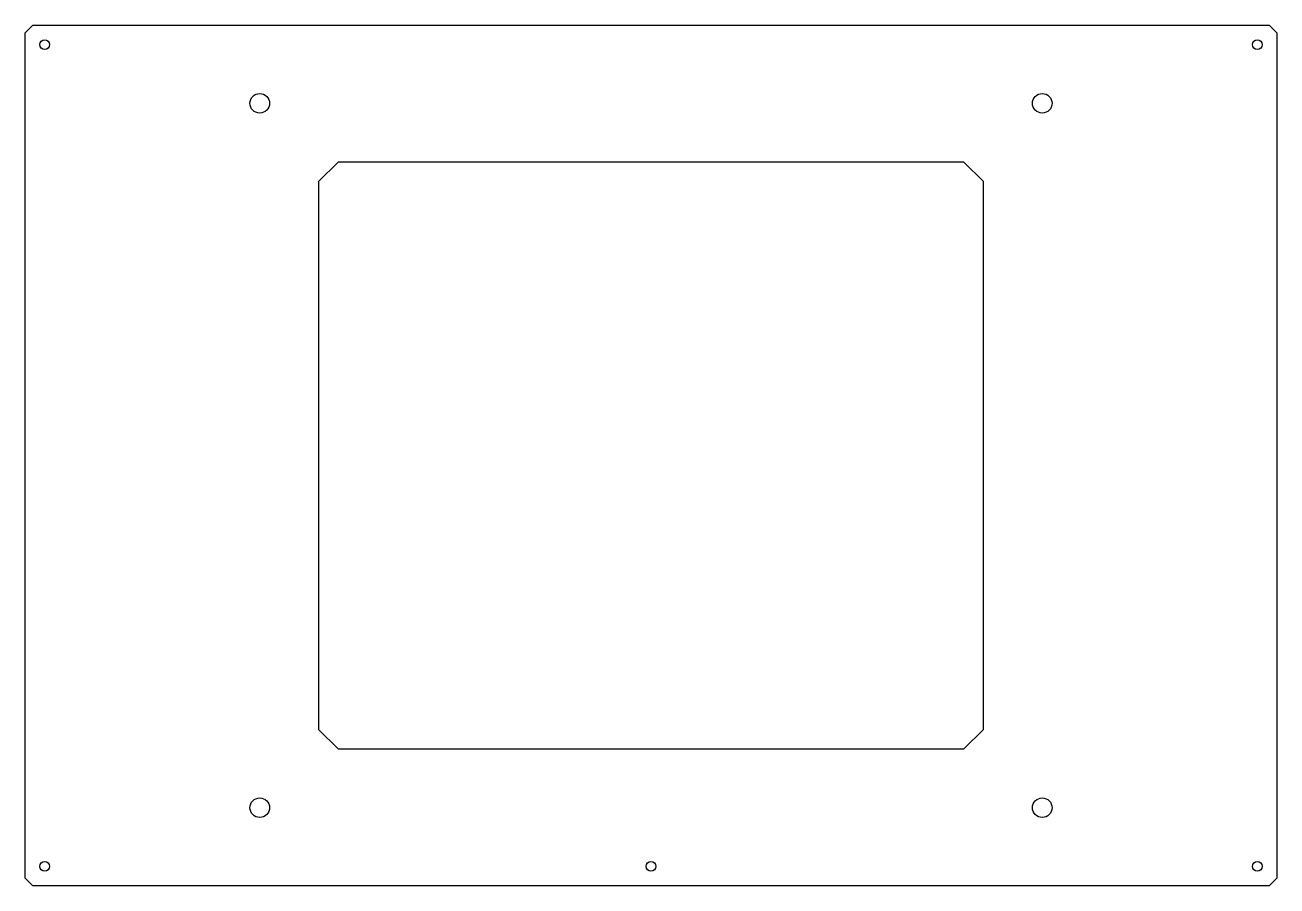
# Model space of a CAD drawing. Extents: x -160 to 160, y -110 to 110.
import ezdxf

# ---------------------------------------------------------------- set-up
doc = ezdxf.new("R2010")
doc.units = 0
doc.layers.get('0').update_dxf_attribs({"linetype": 'continuous'})

# ---------------------------------------------------------------- blocks, each defined once
blk = doc.blocks.new('CHAMFER001')
at = {"color": 0}
for p, q in [((-158, 110), (-160, 108)), ((-158, 110), (158, 110)), ((158, 110), (160, 108)), ((-160, -108), (-160, 108)), ((160, 108), (160, -108)), ((-80, 75), (-85, 70)), ((80, 75), (-80, 75)), ((85, 70), (80, 75)), ((-85, 70), (-85, -70)), ((85, -70), (85, 70)), ((-80, -75), (-85, -70)), ((80, -75), (85, -70)), ((-80, -75), (80, -75)), ((-160, -108), (-158, -110)), ((160, -108), (158, -110)), ((158, -110), (-158, -110))]:
    blk.add_line(p, q, dxfattribs=at)
for centre, radius in [((-155, 105), 1.25), ((155, 105), 1.25), ((-100, 90), 2.5), ((100, 90), 2.5), ((-100, -90), 2.5), ((100, -90), 2.5), ((-155, -105), 1.25), ((0, -105), 1.25), ((155, -105), 1.25)]:
    blk.add_circle(centre, radius, dxfattribs=at)

msp = doc.modelspace()

# ---------------------------------------------------------------- block references
at = {"color": 0}
msp.add_blockref('CHAMFER001', (0, 0), dxfattribs=at)

doc.saveas('drawing.dxf')
